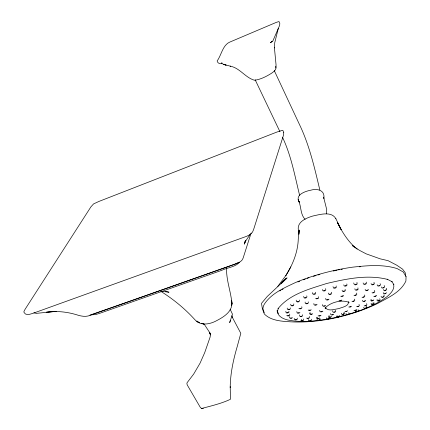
<?xml version="1.0" encoding="UTF-8"?>
<svg xmlns="http://www.w3.org/2000/svg" width="430" height="430" viewBox="0 0 430 430"><rect width="100%" height="100%" fill="white"/><g stroke="black" fill="none" stroke-linecap="round" stroke-linejoin="round"><path stroke-width="0.64" d="M289.664 314.067C290.492 316.007 287.697 316.437 286.751 315.502M288.917 311.202L288.847 312.535L287.401 313.024L286.187 312.857L285.8 311.336M376.589 295.319C376.325 296.216 374.546 297.039 373.799 296.297M393.687 284.445C394.804 289.702 390.413 293.695 386.855 296.781C371.181 308.192 352.127 313.712 333.454 317.958C318.528 320.742 303.037 323.005 287.96 320.038C283.23 318.947 277.613 316.469 277.259 310.89M373.783 299.834L373.175 300.597L371.434 301.124L370.569 299.861M368.419 289.363L367.935 290.239L366.011 290.782L365.113 289.433M278.285 28.487L274.743 42.715L274.404 47.918L274.41 47.612L276.076 65.107L275.818 67.972M405.651 276.071L405.291 272.824L402.614 269.169L396.675 265.149L388.07 260.666L380.227 258.849L366.134 253.834L359.464 250.341L352.471 245.621L354.212 247.04M372.547 284.461L373.53 284.026M356.739 309.579L355.373 310.438L353.971 310.363M351.514 306.224L350.558 306.966L348.773 307.009M347.66 310.723L346.704 311.406L344.946 311.454M329.611 294.125L330.654 293.84M343.624 295.458C343.269 296.404 341.549 296.867 340.77 296.227M341.812 300.016L340.893 300.806L338.98 300.753M299.861 308.46L300.892 308.294M333.728 314.201C333.035 315.212 330.31 315.625 330.632 313.567M331.675 316.528C330.96 317.415 328.284 317.974 328.617 315.894M304.816 297.619L305.88 297.426M326.343 213.801L326.746 209.689L323.596 197.112L323.903 198.402C325.096 190.135 317.329 188.249 310.696 190.205C305.504 191.248 295.302 194.478 298.802 201.6L299.452 202.218M328.982 299.119C328.31 300.532 325.365 300.516 325.72 298.388M325.687 305.413C324.973 306.703 322.081 306.751 322.473 304.633M355.341 284.418L356.379 284.058M322.871 311.11C322.145 312.266 319.307 312.411 319.721 310.32M320.99 315.292C320.517 316.034 318.673 316.453 318.146 315.642M319.544 317.904C318.893 318.899 316.039 319.243 316.442 317.238M366.591 290.347L367.591 289.96M317.071 304.375C316.351 305.698 313.422 305.633 313.857 303.532M312.701 313.68C311.954 314.787 309.122 314.878 309.584 312.825M311.175 309.713C310.718 310.514 308.659 310.965 308.235 309.944M382.539 297.098L383.479 296.678M277.312 311.992L278.361 308.208L278.017 308.692C289.761 293.964 309.466 289.057 326.628 283.499C346.419 278.86 367.526 274.281 387.661 279.435L387.156 279.172L392.198 281.8L391.66 281.521L393.912 284.536L393.783 284.278M230.383 320.296L229.701 322.613L232.442 314.126L230.157 309.245M299.914 312.454L299.189 313.078L297.254 313.104L296.781 311.61M287.708 315.663L288.734 315.561M251.077 233.13L243.084 258.177C241.966 261.591 238.311 262.929 235.269 264.09L90.397 315.217C85.849 317.286 80.845 316.168 76.314 314.674C66.591 311.771 56.319 310.756 46.257 312.234L56.147 311.385L36.297 313.363L33.911 312.82M292.507 317.673C291.707 318.684 288.874 318.614 289.471 316.625M245.541 240.585L244.391 244.127L245.697 240.354L244.745 242.375L250.174 234.393M307.536 318.195L308.536 318.033M334.384 287.745L335.454 287.503M384.888 290.406L385.855 289.987M290.836 266.869L285.853 275.565C292.808 264.558 297.893 252.077 298.275 238.924L299.215 230.072L298.866 234.248L298.834 231.361L298.888 232.093C295.528 222.589 305.262 218.343 312.642 216.07C319.705 214.57 331.621 210.813 335.916 218.838M347.3 314.593L348.252 314.314M291.809 305.483L292.873 305.381M378.69 285.697L379.69 285.327M316.668 298.377L317.732 298.21M356.319 289.782L357.351 289.492M364.635 283.95L365.661 283.666M313.739 293.84L314.814 293.712M271.911 41.667L272.093 41.377L271.196 42.291M342.748 314.319L343.721 314.056L343.398 312.798M281.397 283.375L287.057 277.861L267.224 296.501L261.494 303.349L262.278 308.127L264.316 312.664M285.928 275.431L277.791 286.38M374.799 296.222L375.782 295.878M297.936 312.9L298.979 312.803M365.086 308.192L366.043 307.864M318.291 320.296L319.275 320.119L319.065 318.845M384.759 293.539L385.715 293.19M239.612 262.187C235.086 267.202 227.529 267.503 221.74 270.325L99.604 313.357L95.589 314.577L91.198 314.841M286.912 312.68L287.96 312.637M295.319 319.689L296.334 319.598M327.036 299.613L328.074 299.484M297.399 301.489L298.463 301.457M281.037 283.8L286.203 278.495L282.225 282.51M306.332 303.344L307.385 303.284M339.915 300.586L340.936 300.419M315.109 304.805L316.152 304.709M323.758 305.897L324.784 305.778M354.943 310.352L355.916 310.078M309.224 310.121L310.256 310.041M320.968 311.594L321.984 311.471M333.906 312.024L334.895 311.858M288.293 309.202L289.325 309.229M300.656 316.243L301.677 316.184M319.114 315.781L320.108 315.658M331.895 314.765L332.879 314.599M290.567 317.985L291.583 317.953M279.812 290.954L280.903 290.304M281.994 289.648L283.08 288.998M238.387 262.515L234.355 264.326L129.022 301.505M309.487 320.828L310.487 320.71M270.658 42.602L270.287 42.79L272.899 40.882L279.554 25.564L279.844 23.623L279.032 21.559L276.452 22.306L229.738 42.113C222.659 45.155 221.38 55.207 217.145 60.953C217.634 63.409 220.122 64.237 222.117 62.941L221.369 63.14L223.611 64.376L230.458 66.215L230.19 66.134C239.854 67.918 245.401 77.787 254.576 80.27C260.553 79.448 266.084 76.631 271.169 73.492C273.555 71.831 277.001 69.655 275.818 66.22M327.778 319.006L328.74 318.845L328.488 317.582M297.92 281.951L299.753 281.236M303.429 279.806L305.268 279.091M307.101 278.377L308.939 277.662M128.387 301.726L89.918 315.158M313.443 276.329L316.018 275.565M317.947 274.996L319.877 274.426M333.315 271.034L337.142 270.131M338.437 269.868L339.748 269.642M341.06 269.416L342.371 269.191M204.089 324L209.56 332.39L210.442 334.927L209.716 332.583L210.394 334.191L210.157 336.953L204.696 352.67L200.068 363.146L193.677 374.068L187.082 382.738L186.883 383.737L187.281 385.017L200.149 407.108L201.498 408.5L203.369 408.253M201.611 408.484C211.248 405.898 221.418 403.571 230.437 399.276L230.222 386.785L230.206 387.387C230.362 373.45 233.329 359.786 237.247 346.473L240.805 333.331L232.103 316.867L232.485 317.802L231.98 315.722M359.399 266.815L360.706 266.686M366.048 305.332L365.118 305.703M330.826 316.931L329.853 317.093L329.59 315.819M358.48 306.138L357.54 306.488M364.812 300.871L363.871 301.258M350.665 306.601L349.719 306.939M383.813 287.294L382.877 287.772M373.939 292.18L372.993 292.626M363.968 296.689L363.017 297.092M353.89 300.849L352.933 301.22M302.715 320.511L301.736 320.656L301.602 319.366M338.534 316.872L337.561 317.093L337.265 315.84M355.922 294.781L354.954 295.184M161.648 291.293L169.022 292.233L165.523 291.26M372.987 300.419L372.02 300.796L371.547 299.576M342.71 295.759L341.737 296.13M344.446 290.771L343.468 291.164M346.112 285.321L345.123 285.735M318.657 318.297L317.657 318.453L317.447 317.173M379.308 300.43L378.352 300.79L377.857 299.586M324.811 290.266L323.779 290.572M160.729 291.282C173.354 299.205 184.97 308.719 194.951 319.764C200.321 325.843 208.975 324.505 215.468 321.269C222.584 317.609 231.872 312.519 231.904 303.419C230.926 291.54 226.142 280.123 226.583 267.976M357.545 311.298L356.594 311.567L356.207 310.331M357.169 249.19C348.364 242.133 342.334 232.388 337.367 222.401L341.2 229.727L335.819 218.601M305.101 219.3C300.419 214.64 301.322 207.26 298.914 201.493L299.151 201.896L298.221 199.687L298.952 201.659M372.031 292.798C373.278 293.459 375.809 292.035 374.347 290.449M362.055 297.227C363.275 297.904 365.844 296.619 364.446 294.975M364.178 305.8C365.29 306.3 367.854 305.246 366.5 303.655M353.987 295.308C355.255 296.141 357.814 294.743 356.443 293.072M351.976 301.317C353.18 302.016 355.782 300.828 354.417 299.129M356.599 306.568C357.728 307.149 360.313 306.096 358.986 304.462M315.642 298.286L316.518 298.855L317.953 298.63L318.63 298.006L318.555 296.695M306.579 318.087C307.547 318.861 310.304 318.329 309.347 316.496M298.882 308.358C299.898 309.439 302.72 308.654 301.774 306.746M383.361 289.546L384.28 290.825L385.479 290.535L386.651 289.573L386.237 288.299M381.388 286.971C381.641 289.535 386.092 287.401 384.162 285.552M300.806 320.538C301.769 321.237 304.472 320.834 303.532 318.99M383.248 292.61C383.345 294.727 386.038 293.883 386.495 292.631M377.153 284.789C377.266 287.466 381.851 285.66 380.12 283.687M381.055 296.232C381.168 298.71 385.624 296.759 383.856 294.98M371.052 283.617L372.031 284.934L373.342 284.66L374.331 283.908L373.976 282.317M255.124 79.706L279.925 131.655M376.884 299.855C376.884 302.354 381.399 300.565 379.722 298.786M274.249 70.558L299.57 124.721C309.476 145.388 314.556 167.84 319.839 190.006M363.13 282.945C363.044 285.708 367.795 284.246 366.188 282.101M282.628 137.53C291.271 155.848 294.835 175.945 299.651 195.467M371.068 303.644C371.042 306.026 375.535 304.311 373.794 302.505M362.485 300.323C362.366 302.354 365.554 301.57 365.597 300.269M363.694 307.208C363.565 309.611 368.128 308.052 366.532 306.23M353.675 282.962L354.309 284.504L355.336 284.934L357.158 284.063L356.954 282.419M354.858 288.767C354.911 290.675 356.997 290.54 358.029 289.535L357.927 287.901M311.798 314.018L310.783 314.115L310.6 312.825M372.923 302.967C374.465 304.171 371.633 305.391 372.004 303.349M355.239 310.508C354.992 312.943 359.582 311.53 358.072 309.708M343.769 284.843C343.672 287.348 348.225 286.036 346.79 283.977M342.124 290.234C341.979 292.723 346.553 291.443 345.123 289.401M346 313.535C345.704 315.862 350.332 314.62 348.821 312.707M333.003 286.676L333.707 288.181L335.002 288.224L336.201 287.611L336.174 285.95M341.442 313.233C341.13 315.604 345.801 314.421 344.333 312.454M336.281 315.969C335.9 318.329 340.56 317.233 339.179 315.308M328.284 293.077L329.047 294.534C330.46 294.905 332.32 293.878 331.379 292.228M332.616 310.804C332.111 313.352 336.921 312.411 335.561 310.315M345.881 311.417L346.838 311.164M322.489 289.551C322.301 292.25 327.09 290.965 325.558 288.637M326.558 317.813C326.037 320.189 330.718 319.296 329.423 317.335M349.026 302.204L349.085 302.457C342.307 299.189 329.971 302.317 325.193 308.073L325.338 308.756L325.107 307.789M348.397 301.564C349.337 306.31 341.958 307.24 338.856 308.595C334.927 309.062 328.036 311.847 325.537 307.638M312.454 292.631C312.207 294.512 314.341 294.813 315.507 293.894L315.658 292.244M317.098 319.103C316.571 321.409 321.307 320.651 320.022 318.582M277.081 310.611L277.302 311.702M308.326 319.571C307.697 321.941 312.465 321.301 311.288 319.221M303.601 296.463L304.236 297.979C305.623 298.479 307.536 297.608 306.751 295.878M305.117 302.037C304.424 304.655 309.342 304.246 308.251 301.855M299.517 314.916C298.78 317.362 303.612 316.985 302.537 314.744M296.216 300.156C295.464 302.779 300.393 302.505 299.382 300.059M294.201 318.399C293.496 320.758 298.329 320.345 297.221 318.119M290.664 304.209L291.153 305.746L292.459 305.891L293.642 305.51L293.819 303.902M287.219 308.068C286.504 310.412 291.25 310.111 290.255 307.875M278.065 312.782A59.818 17.705 -13.6 0 1 277.414 311.766M278.361 313.68A59.743 17.63 -13.6 0 1 277.484 312.126M406.065 276.592L405.893 281.043C400.55 292.502 387.903 297.673 377.513 303.532C363.479 310.293 348.579 315.125 333.341 318.324C318.807 321.231 303.913 322.693 289.094 321.731C280.613 321.199 271.099 320.479 264.617 314.308C262.461 311.212 262.354 307.316 264.353 304.144C271.507 293.238 284.139 287.923 295.496 282.526C313.755 275.012 332.971 270.002 352.498 267.175C367.29 265.557 382.678 264.101 397.121 268.589L403.216 271.953L406.065 276.592M283.757 132.666L283.451 135.31L253.566 229.647C252.48 234.232 247.787 235.989 243.788 237.328L33.594 313.094C30.74 314.007 25.805 316.109 24.005 312.406L23.935 311.444L25.15 309.192L90.94 206.83L93.584 203.906L98.889 201.45L277.038 132.005L282.488 130.29L283.096 130.763L283.757 132.666M231.904 303.419L231.571 305.682L232.044 303.677L231.614 300.231L231.904 303.419M226.008 65.102L223.611 64.376L226.008 65.102M199.294 322.597L197.848 322.059L196.832 321.033L199.251 322.543M203.653 324.086L201.923 323.269L203.653 324.086"/></g></svg>
